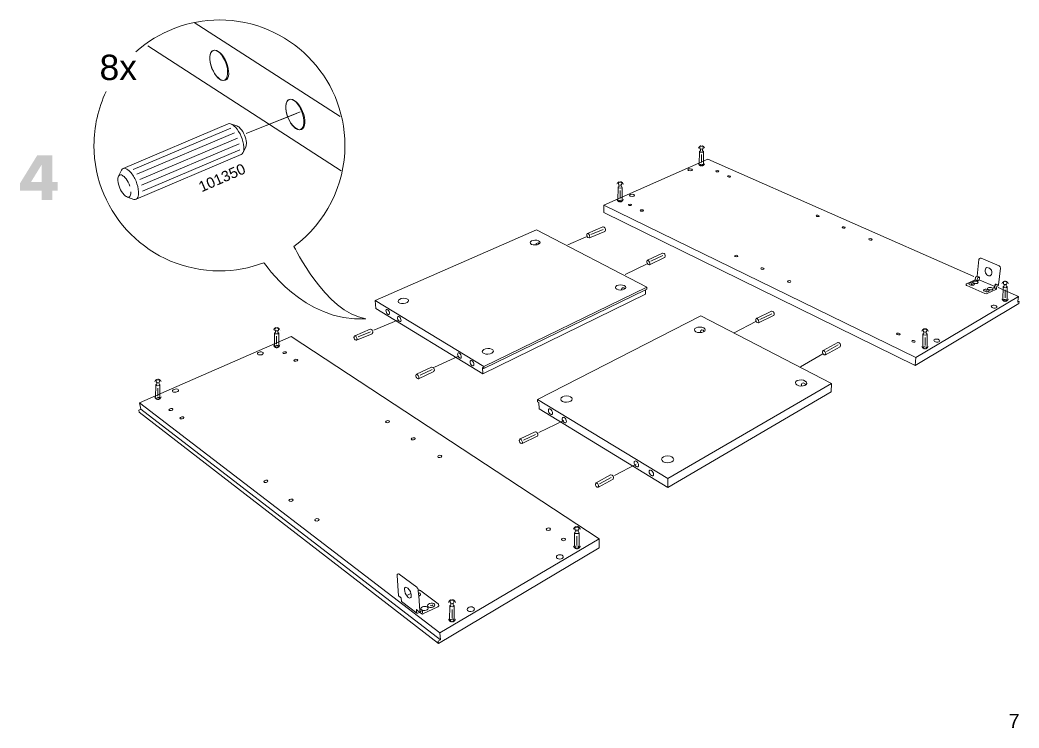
# Model space of a CAD drawing. Header units: metres. Extents: x -8.4 to 7.9, y -3.9 to 2.
# Drawn here: x 3.083 to 3.839, y 0.034 to 0.57 of the extents above; entities that cross this region are included whole.
import ezdxf

# ---------------------------------------------------------------- set-up
doc = ezdxf.new("R2010")
doc.units = ezdxf.units.M
doc.header["$MEASUREMENT"] = 0
for name, color, linetype, lineweight in [('PDF5_Geometry_Num_Penna__1', 255, 'Continuous', 18), ('PDF5_Geometry_Num_Penna__7', 7, 'Continuous', 18), ('PDF5_Text_Num_Penna__7', 7, 'Continuous', 18)]:
    doc.layers.add(name, color=color, linetype=linetype, lineweight=lineweight)
doc.styles.add('GENERATED_STYLE_2', font='')
doc.styles.get('GENERATED_STYLE_2').set_extended_font_data('Arial')

msp = doc.modelspace()

# ---------------------------------------------------------------- hatches: boundary and pattern name
at = {"layer": 'PDF5_Geometry_Num_Penna__1', "linetype": 'Continuous', "lineweight": 18}
for points in [[(3.59866, 0.47491, 0.414409), (3.59594, 0.47219)], [(3.60138, 0.47219, 0.414225), (3.59866, 0.47491)], [(3.59594, 0.46147, 0.414614), (3.59866, 0.45875)], [(3.59866, 0.45875, 0.41443), (3.60138, 0.46147)], [(3.53699, 0.4477, 0.414317), (3.53427, 0.44498)], [(3.53971, 0.44498, 0.414544), (3.53699, 0.4477)], [(3.53427, 0.43426, 0.41443), (3.53699, 0.43154)], [(3.53699, 0.43154, 0.414658), (3.53971, 0.43426)], [(3.82851, 0.37237, 0.414317), (3.82579, 0.36965)], [(3.83123, 0.36965, 0.413906), (3.82851, 0.37237)], [(3.82579, 0.35893, 0.414636), (3.82851, 0.35621)], [(3.82851, 0.35621, 0.414225), (3.83123, 0.35893)], [(3.27696, 0.33731, 0.414409), (3.27425, 0.33459)], [(3.27968, 0.33459, 0.414409), (3.27696, 0.33731)], [(3.76786, 0.33645, 0.41443), (3.76513, 0.33373)], [(3.77058, 0.33373, 0.414544), (3.76786, 0.33645)], [(3.27425, 0.32387, 0.414636), (3.27696, 0.32115)], [(3.27696, 0.32115, 0.414636), (3.27968, 0.32387)], [(3.76513, 0.32301, 0.41443), (3.76786, 0.32029)], [(3.76786, 0.32029, 0.414544), (3.77058, 0.32301)], [(3.18706, 0.29812, 0.414636), (3.18434, 0.2954)], [(3.18978, 0.2954, 0.414225), (3.18706, 0.29812)], [(3.18434, 0.28468, 0.414749), (3.18706, 0.28196)], [(3.18706, 0.28196, 0.414339), (3.18978, 0.28468)], [(3.50427, 0.18665, 0.414246), (3.5013, 0.18368)], [(3.50725, 0.18368, 0.414246), (3.50427, 0.18665)], [(3.5013, 0.17195, 0.414434), (3.50427, 0.16898)], [(3.50427, 0.16898, 0.414434), (3.50725, 0.17195)], [(3.40973, 0.13123, 0.414246), (3.40676, 0.12826)], [(3.41271, 0.12826, 0.414246), (3.40973, 0.13123)], [(3.40676, 0.11653, 0.414246), (3.40973, 0.11356)], [(3.40973, 0.11356, 0.414246), (3.41271, 0.11653)]]:
    msp.add_hatch(color=255, dxfattribs=at).paths.add_polyline_path(points)
at = {"layer": 'PDF5_Geometry_Num_Penna__7', "linetype": 'Continuous', "lineweight": 18}
h = msp.add_hatch(color=7, dxfattribs=at)
h.paths.add_polyline_path([(3.09563, 0.46715), (3.08263, 0.44602), (3.08263, 0.44043), (3.09898, 0.44043), (3.09898, 0.43346), (3.10711, 0.43346), (3.10711, 0.44043), (3.11117, 0.44043), (3.11117, 0.44714), (3.10711, 0.44714), (3.10711, 0.46715)])
h.paths.add_polyline_path([(3.09898, 0.44714), (3.09103, 0.44714), (3.09898, 0.46009)], flags=0)

# ---------------------------------------------------------------- linework, layer by layer
at = {"layer": 'PDF5_Geometry_Num_Penna__1', "color": 255, "linetype": 'Continuous', "lineweight": 18, "flags": 128}
for points in [[(3.29188, 0.49897), (3.25684, 0.48502)], [(3.36917, 0.34281), (3.35048, 0.33495)], [(3.39641, 0.30677), (3.41465, 0.3152)], [(3.49451, 0.26649), (3.47547, 0.25729)], [(3.53281, 0.22475), (3.54903, 0.23348)]]:
    msp.add_lwpolyline(points, dxfattribs=at)
at = {"layer": 'PDF5_Geometry_Num_Penna__7', "color": 7, "linetype": 'Continuous', "lineweight": 18, "flags": 128}
for points in [[(3.29004, 0.39831, 0.23854), (3.32863, 0.47475, 0.414208), (3.23365, 0.56973, 0.185132), (3.17035, 0.54558)], [(3.14784, 0.51554, 0.111876), (3.13866, 0.47475, 0.414205), (3.23365, 0.37976, 0.09117), (3.26736, 0.38592)], [(3.17054, 0.43399), (3.25019, 0.46785, 0.198835), (3.25143, 0.46912, 0.116328), (3.2521, 0.4735, 0.162376), (3.24569, 0.48859, 0.115958), (3.24205, 0.49117, 0.198375), (3.24028, 0.49116), (3.16063, 0.4573)], [(3.25356, 0.47371, 0.116693), (3.25404, 0.47685, 0.081292), (3.25262, 0.48264, 0.080797), (3.24943, 0.48769, 0.115881), (3.24684, 0.48953)], [(3.15729, 0.45152), (3.15943, 0.45614, -0.399293), (3.16241, 0.45731, -0.116199), (3.16603, 0.45476, -0.080866), (3.17047, 0.44772, -0.08108), (3.17246, 0.43964, -0.116237), (3.17179, 0.43526, -0.399571), (3.16888, 0.43393), (3.16406, 0.43559)], [(3.16583, 0.44378, 0.025033), (3.1652, 0.44548, 0.080714), (3.16202, 0.45053, 0.117238), (3.15943, 0.45236, 0.416012), (3.15724, 0.45142, 0.118075), (3.15678, 0.4483, 0.16235), (3.1614, 0.43745, 0.117267), (3.16398, 0.43562, 0.413327), (3.16615, 0.43654, 0.11705), (3.16663, 0.43968)], [(3.51229, 0.40814), (3.52396, 0.41308, -0.200259), (3.5242, 0.41308), (3.52491, 0.41284)], [(3.52558, 0.40983), (3.5259, 0.41051, 0.106457), (3.52597, 0.41097, 0.167066), (3.52531, 0.41252)], [(3.51211, 0.40797), (3.5118, 0.40728, 0.104622), (3.51172, 0.40682, 0.080613), (3.51193, 0.40597, 0.088373), (3.5124, 0.40523, 0.127018), (3.51278, 0.40496), (3.51349, 0.40472)], [(3.51373, 0.40472, 0.19531), (3.51391, 0.4049, 0.116545), (3.51401, 0.40555, 0.077082), (3.51373, 0.40673, 0.077403), (3.51308, 0.40776)], [(3.55751, 0.38763), (3.55722, 0.38693, 0.105878), (3.55716, 0.38647, 0.07826), (3.5574, 0.38563, 0.089293), (3.5579, 0.38491, 0.13131), (3.5583, 0.38465), (3.55901, 0.38444)], [(3.55767, 0.38781), (3.56913, 0.39323, -0.199782), (3.56937, 0.39325), (3.57009, 0.39303, -0.115827), (3.57048, 0.39278, -0.088667), (3.57098, 0.39206, -0.090126), (3.57123, 0.39121, -0.116386), (3.57117, 0.39074), (3.57088, 0.39005)], [(3.55943, 0.38465, 0.114422), (3.55951, 0.38529, 0.160124), (3.55848, 0.38747, 0.112546), (3.55793, 0.38783, 0.205235), (3.55767, 0.38781)], [(3.8234, 0.3692), (3.82491, 0.38192, 0.311045), (3.82399, 0.38357), (3.8103, 0.38935)], [(3.81552, 0.37615), (3.8158, 0.37606), (3.81605, 0.37599), (3.81631, 0.37595), (3.81657, 0.37594), (3.81682, 0.37597), (3.81706, 0.37603), (3.81729, 0.37612), (3.8175, 0.37623, 0.678985), (3.81468, 0.38221)], [(3.82155, 0.36571), (3.81501, 0.36261, -0.182131), (3.81311, 0.36267), (3.79949, 0.3686), (3.79934, 0.36867), (3.79921, 0.36876), (3.79911, 0.36885), (3.79904, 0.36894), (3.799, 0.36904), (3.79899, 0.36912)], [(3.80478, 0.36907), (3.80463, 0.36901), (3.80446, 0.36895), (3.80428, 0.36891, -0.139776), (3.80186, 0.36915)], [(3.8077, 0.37044), (3.80755, 0.37038), (3.80738, 0.37032), (3.80722, 0.37028, -0.142303), (3.80478, 0.37053)], [(3.81597, 0.36421), (3.81581, 0.36414), (3.81564, 0.36409), (3.81545, 0.36405, -0.147837), (3.81303, 0.36431)], [(3.8189, 0.36559), (3.81874, 0.36553), (3.81857, 0.36547), (3.81838, 0.36543, -0.137), (3.81595, 0.36569)], [(3.64018, 0.34383), (3.65163, 0.34925, -0.204141), (3.65188, 0.34926), (3.65259, 0.34905)], [(3.65339, 0.34607), (3.65368, 0.34676, 0.116016), (3.65373, 0.34723, 0.088236), (3.65349, 0.34807, 0.086074), (3.65299, 0.3488)], [(3.64041, 0.34093, -0.090022), (3.63991, 0.34165, -0.078981), (3.63966, 0.34249, -0.106182), (3.63972, 0.34296), (3.64001, 0.34365)], [(3.64193, 0.34066, 0.114557), (3.64201, 0.34131, 0.078068), (3.64167, 0.34248, 0.07714), (3.64098, 0.34349, 0.114112), (3.64043, 0.34384, 0.213813), (3.64018, 0.34383)], [(3.33606, 0.3307), (3.34773, 0.33563, -0.201403), (3.34798, 0.33564), (3.34868, 0.3354)], [(3.34935, 0.33239), (3.34967, 0.33306, 0.113516), (3.34975, 0.33353, 0.08689), (3.34953, 0.33439, 0.084481), (3.34907, 0.33513)], [(3.33549, 0.32938, -0.104622), (3.33557, 0.32985), (3.33589, 0.33052)], [(3.3357, 0.32853, 0.088373), (3.33617, 0.32779, 0.127018), (3.33656, 0.32752), (3.33726, 0.32727)], [(3.33769, 0.32746, 0.118303), (3.33779, 0.32811, 0.0771), (3.3375, 0.32929, 0.077403), (3.33685, 0.33032)], [(3.69065, 0.3194), (3.70173, 0.32554, -0.208767), (3.70197, 0.32557), (3.7027, 0.3254)], [(3.69106, 0.31652, -0.08947), (3.69052, 0.31721, -0.080518), (3.69022, 0.31803, -0.103557), (3.69025, 0.31851), (3.69049, 0.31921)], [(3.6926, 0.31635, 0.116247), (3.69264, 0.317, 0.075931), (3.69223, 0.31815, 0.077356), (3.69147, 0.31911, 0.116954), (3.6909, 0.31943, 0.213811), (3.69065, 0.3194)], [(3.70369, 0.32248), (3.70393, 0.32319, 0.113429), (3.70396, 0.32366, 0.086736), (3.70366, 0.32448, 0.084983), (3.70312, 0.32517)], [(3.38283, 0.30147), (3.39428, 0.3069, -0.204141), (3.39453, 0.30691), (3.39524, 0.3067)], [(3.39604, 0.30372), (3.39633, 0.30441, 0.115748), (3.39638, 0.30488, 0.088692), (3.39614, 0.30572, 0.087944), (3.39564, 0.30644)], [(3.38306, 0.29858, -0.088015), (3.38256, 0.2993, -0.077926), (3.38231, 0.30014, -0.103474), (3.38237, 0.30061), (3.38266, 0.3013)], [(3.38459, 0.29831, 0.114361), (3.38466, 0.29896, 0.077816), (3.38433, 0.30013, 0.078365), (3.38364, 0.30114, 0.115768), (3.38308, 0.30149, 0.213813), (3.38283, 0.30147)], [(3.4612, 0.25247), (3.47265, 0.25789, -0.213745), (3.4729, 0.25791), (3.47361, 0.25769)], [(3.47441, 0.25471), (3.47469, 0.2554, 0.118946), (3.47475, 0.25588, 0.088424), (3.47451, 0.25672, 0.088472), (3.47401, 0.25744)], [(3.46143, 0.24957, -0.089582), (3.46093, 0.25029, -0.081037), (3.46068, 0.25113, -0.106213), (3.46074, 0.25161), (3.46103, 0.25229)], [(3.46295, 0.24931, 0.114671), (3.46303, 0.24995, 0.161415), (3.462, 0.25213, 0.113061), (3.46145, 0.25249)], [(3.51876, 0.21918), (3.52984, 0.22532, -0.201164), (3.53009, 0.22535), (3.53081, 0.22518, -0.118213), (3.53123, 0.22495, -0.082617), (3.53177, 0.22427, -0.0854), (3.53207, 0.22344, -0.110553), (3.53204, 0.22297), (3.5318, 0.22226)], [(3.5186, 0.21899), (3.51836, 0.21828, 0.105431), (3.51833, 0.21781, 0.080208), (3.51863, 0.21699, 0.089141), (3.51917, 0.2163, 0.126429), (3.51959, 0.21607), (3.52031, 0.2159)], [(3.52055, 0.21593, 0.195828), (3.52071, 0.21613, 0.118072), (3.52075, 0.21679, 0.077218), (3.52034, 0.21793, 0.078335), (3.51959, 0.21889, 0.114105), (3.51901, 0.21921, 0.218415), (3.51876, 0.21918)], [(3.3684, 0.15003), (3.36913, 0.15036), (3.36924, 0.15039), (3.36936, 0.15039), (3.36947, 0.15036), (3.3696, 0.1503), (3.36974, 0.15021), (3.38303, 0.14018, -0.185061), (3.38417, 0.13793), (3.38417, 0.13786)], [(3.37486, 0.14025, -0.268099), (3.37864, 0.13537), (3.37872, 0.13498), (3.37879, 0.1346), (3.37883, 0.13425), (3.37885, 0.13391), (3.37884, 0.13358), (3.37881, 0.13329), (3.37876, 0.13302), (3.37868, 0.13278), (3.37858, 0.13256), (3.37846, 0.13237)]]:
    msp.add_lwpolyline(points, format="xyb", dxfattribs=at)
for points in [[(3.21458, 0.56781), (3.32501, 0.49673)], [(3.17946, 0.55017), (3.32572, 0.45543)], [(3.29473, 0.50011), (3.254, 0.48389)], [(3.16828, 0.45651), (3.24218, 0.48793)], [(3.17117, 0.45289), (3.24507, 0.4843)], [(3.24194, 0.49122), (3.24676, 0.48956)], [(3.17338, 0.44897), (3.24719, 0.48035)], [(3.17464, 0.44465), (3.24852, 0.47606)], [(3.1753, 0.44008), (3.2492, 0.4715)], [(3.25139, 0.46901), (3.25353, 0.47363)], [(3.5971, 0.47021), (3.59693, 0.46057)], [(3.59732, 0.47353), (3.59734, 0.47252)], [(3.59782, 0.47199), (3.59784, 0.47074)], [(3.59946, 0.47201), (3.59948, 0.47073)], [(3.59995, 0.47252), (3.6, 0.47353)], [(3.60019, 0.47021), (3.60021, 0.46054)], [(3.52456, 0.42954), (3.60353, 0.46429), (3.80489, 0.37539)], [(3.59866, 0.46782), (3.59866, 0.46179)], [(3.53565, 0.44632), (3.53567, 0.44531)], [(3.53828, 0.44531), (3.53833, 0.44632)], [(3.53543, 0.44301), (3.53526, 0.43336)], [(3.53615, 0.44478), (3.53618, 0.44354)], [(3.53699, 0.44062), (3.53699, 0.43458)], [(3.5378, 0.4448), (3.53781, 0.44353)], [(3.53852, 0.44301), (3.53854, 0.43334)], [(3.52456, 0.42954), (3.76085, 0.31428), (3.83869, 0.36046)], [(3.52456, 0.42954), (3.52458, 0.42392)], [(3.52458, 0.42392), (3.76027, 0.30808)], [(3.5573, 0.36603), (3.55731, 0.36754), (3.47371, 0.41082), (3.35149, 0.35731)], [(3.51373, 0.40472), (3.52541, 0.40966)], [(3.51494, 0.40725), (3.52419, 0.41116)], [(3.51129, 0.40547), (3.49732, 0.39936)], [(3.55926, 0.38446), (3.57072, 0.38988)], [(3.56036, 0.38703), (3.56944, 0.39133)], [(3.80726, 0.37576), (3.8087, 0.38841), (3.80872, 0.38859), (3.80878, 0.38874), (3.80885, 0.38888), (3.80895, 0.38901), (3.80906, 0.3891), (3.80918, 0.38918)], [(3.80961, 0.38937), (3.80918, 0.38918)], [(3.81029, 0.38935), (3.81015, 0.3894), (3.81001, 0.38943), (3.80987, 0.38943), (3.80973, 0.38941), (3.80961, 0.38937)], [(3.54081, 0.37705), (3.55692, 0.38491)], [(3.80583, 0.37305), (3.79936, 0.37003)], [(3.80824, 0.37473), (3.80755, 0.3744), (3.80739, 0.373), (3.80735, 0.37284), (3.8073, 0.37268), (3.80724, 0.37252), (3.80717, 0.37256), (3.80714, 0.37262), (3.80714, 0.37268), (3.80716, 0.37273), (3.80722, 0.37276), (3.80688, 0.3726), (3.80583, 0.37305)], [(3.80593, 0.37326), (3.80591, 0.37318), (3.80588, 0.37312), (3.80583, 0.37305)], [(3.80606, 0.37446), (3.80593, 0.37326)], [(3.80671, 0.37551), (3.8066, 0.37545), (3.80649, 0.37535), (3.80639, 0.37523), (3.80629, 0.37509), (3.80621, 0.37495), (3.80614, 0.37478), (3.80609, 0.37462), (3.80606, 0.37446)], [(3.80726, 0.37576), (3.80671, 0.37551)], [(3.80722, 0.37276), (3.8072, 0.37254)], [(3.80724, 0.37252), (3.80727, 0.3725), (3.8073, 0.37248), (3.80747, 0.37241)], [(3.80831, 0.37532), (3.80726, 0.37576)], [(3.80747, 0.37241), (3.80757, 0.37238), (3.80768, 0.37235), (3.8078, 0.37234), (3.80791, 0.37234), (3.80801, 0.37236), (3.80809, 0.37239), (3.80878, 0.37271)], [(3.80824, 0.37473), (3.80833, 0.37478), (3.80841, 0.37486), (3.80849, 0.37495), (3.80857, 0.37507)], [(3.80864, 0.37518), (3.80854, 0.3752), (3.80847, 0.37519), (3.80839, 0.37516), (3.80833, 0.3751), (3.80829, 0.37501), (3.80826, 0.37493), (3.80831, 0.37532)], [(3.80857, 0.37507), (3.80858, 0.37509), (3.80859, 0.3751), (3.8086, 0.37512), (3.80861, 0.37514), (3.80862, 0.37516), (3.80864, 0.37518), (3.80865, 0.37517)], [(3.80913, 0.37455), (3.80913, 0.37466), (3.8091, 0.37476), (3.80906, 0.37487), (3.80899, 0.37497), (3.80892, 0.37504), (3.80882, 0.37509), (3.80865, 0.37517)], [(3.80913, 0.37456), (3.80895, 0.37297), (3.80892, 0.3729), (3.80889, 0.37282), (3.80884, 0.37275), (3.80878, 0.37271)], [(3.8207, 0.36791), (3.80894, 0.37297)], [(3.82717, 0.37099), (3.82719, 0.36998)], [(3.8298, 0.36998), (3.82985, 0.37099)], [(3.43386, 0.30745), (3.55731, 0.36754)], [(3.43393, 0.30587), (3.55622, 0.3655)], [(3.53817, 0.36559), (3.53817, 0.36563), (3.53816, 0.36566), (3.53816, 0.3657), (3.53816, 0.36573), (3.53816, 0.36577), (3.53816, 0.3658)], [(3.55619, 0.36207), (3.55622, 0.3655)], [(3.55622, 0.3655), (3.5573, 0.36603)], [(3.79899, 0.36912), (3.79906, 0.36972), (3.79909, 0.3698), (3.79915, 0.36989), (3.79923, 0.36997), (3.79936, 0.37003)], [(3.80273, 0.36986), (3.80328, 0.36944), (3.80384, 0.36979)], [(3.81382, 0.36498), (3.81437, 0.36456), (3.81493, 0.36491)], [(3.82004, 0.36699), (3.81996, 0.36703), (3.8199, 0.36707), (3.81987, 0.36713), (3.81987, 0.36718), (3.8199, 0.36723), (3.81996, 0.36726)], [(3.81996, 0.36726), (3.81994, 0.36705)], [(3.82066, 0.3676), (3.81996, 0.36726)], [(3.82031, 0.36687), (3.82027, 0.36689), (3.82021, 0.36691), (3.82004, 0.36699)], [(3.82031, 0.36687), (3.82044, 0.36684), (3.82056, 0.36684), (3.82053, 0.36678), (3.8205, 0.36672)], [(3.8205, 0.36672), (3.82155, 0.36627)], [(3.82137, 0.36919), (3.82126, 0.36912), (3.82115, 0.36903), (3.82105, 0.36891), (3.82095, 0.36877), (3.82087, 0.36862), (3.8208, 0.36847), (3.82076, 0.3683), (3.82073, 0.36814), (3.82059, 0.36701)], [(3.82143, 0.36967), (3.82141, 0.36968), (3.82131, 0.36971), (3.82122, 0.36971), (3.82114, 0.36967), (3.82107, 0.36961), (3.82103, 0.36953), (3.821, 0.36944), (3.82091, 0.36871)], [(3.82181, 0.3694), (3.82137, 0.36919)], [(3.82143, 0.36963), (3.82143, 0.36965), (3.82143, 0.36967), (3.82158, 0.3696)], [(3.82155, 0.36571), (3.82165, 0.36581), (3.82175, 0.36592), (3.82185, 0.36606), (3.82192, 0.3662), (3.82198, 0.36637), (3.82203, 0.36652), (3.82206, 0.36667), (3.82221, 0.36797)], [(3.82158, 0.3696), (3.82166, 0.36956), (3.82174, 0.36949), (3.82181, 0.3694)], [(3.82185, 0.36942), (3.82189, 0.36944), (3.82191, 0.36948), (3.82194, 0.36952), (3.82194, 0.36957), (3.823, 0.36912)], [(3.82292, 0.3684), (3.8223, 0.36812), (3.82228, 0.3681), (3.82224, 0.36806), (3.82222, 0.36801), (3.82221, 0.36797)], [(3.82292, 0.3684), (3.82301, 0.36847), (3.8231, 0.36855), (3.82319, 0.36866), (3.82326, 0.36879), (3.82333, 0.36892), (3.82338, 0.36906), (3.8234, 0.3692)], [(3.82321, 0.3673), (3.83869, 0.36046)], [(3.82695, 0.36767), (3.82678, 0.35803)], [(3.82767, 0.36945), (3.8277, 0.36821)], [(3.82851, 0.36529), (3.82851, 0.35925)], [(3.82932, 0.36947), (3.82933, 0.36819)], [(3.83004, 0.36767), (3.83007, 0.35801)], [(3.35149, 0.35731), (3.35198, 0.35123), (3.43309, 0.30177), (3.55619, 0.36207)], [(3.35149, 0.35731), (3.43386, 0.30745)], [(3.83824, 0.35686), (3.83812, 0.35598)], [(3.83812, 0.35598), (3.83902, 0.35651)], [(3.83869, 0.36046), (3.83824, 0.35686)], [(3.83824, 0.35686), (3.83901, 0.35651)], [(3.83902, 0.35651), (3.83883, 0.35502)], [(3.76027, 0.30808), (3.83883, 0.35502)], [(3.36917, 0.34281), (3.35048, 0.33495)], [(3.59815, 0.3458), (3.47437, 0.28231), (3.47442, 0.28071)], [(3.69668, 0.28815), (3.69712, 0.29453), (3.59815, 0.3458)], [(3.63975, 0.34131), (3.62347, 0.33296)], [(3.64081, 0.34067), (3.64152, 0.34046)], [(3.64176, 0.34047), (3.65322, 0.34589)], [(3.64286, 0.34305), (3.65194, 0.34734)], [(3.27562, 0.33593), (3.27565, 0.33492)], [(3.27613, 0.3344), (3.27615, 0.33315)], [(3.27777, 0.33441), (3.27779, 0.33314)], [(3.27826, 0.33492), (3.27831, 0.33593)], [(3.33871, 0.32981), (3.34796, 0.33372)], [(3.59804, 0.33332), (3.59801, 0.33342), (3.59799, 0.33349), (3.59798, 0.33356), (3.59797, 0.33364), (3.59797, 0.33371), (3.59797, 0.3338)], [(3.76651, 0.33507), (3.76654, 0.33406)], [(3.76702, 0.33353), (3.76704, 0.33228)], [(3.76866, 0.33355), (3.76868, 0.33227)], [(3.76915, 0.33406), (3.7692, 0.33507)], [(3.52123, 0.17003), (3.52118, 0.17685), (3.28807, 0.33), (3.17324, 0.27975)], [(3.27541, 0.33262), (3.27524, 0.32297)], [(3.27696, 0.33023), (3.27696, 0.32419)], [(3.27849, 0.33262), (3.27852, 0.32295)], [(3.3375, 0.32728), (3.34918, 0.33222)], [(3.7663, 0.33175), (3.76613, 0.32211)], [(3.76786, 0.32936), (3.76786, 0.32333)], [(3.76939, 0.33175), (3.76941, 0.32208)], [(3.69244, 0.31615), (3.70353, 0.32229)], [(3.69338, 0.31879), (3.70216, 0.32366)], [(3.39641, 0.30677), (3.41465, 0.3152)], [(3.67358, 0.30722), (3.69044, 0.31701)], [(3.69148, 0.31629), (3.6922, 0.31612)], [(3.76085, 0.31428), (3.76027, 0.30808)], [(3.38441, 0.29812), (3.39587, 0.30354)], [(3.38551, 0.3007), (3.39459, 0.30499)], [(3.43309, 0.30177), (3.43287, 0.30652), (3.43393, 0.30587)], [(3.43386, 0.30745), (3.43393, 0.30587)], [(3.18572, 0.29674), (3.18575, 0.29573)], [(3.18622, 0.2952), (3.18625, 0.29395)], [(3.18787, 0.29522), (3.18789, 0.29394)], [(3.18836, 0.29573), (3.1884, 0.29674)], [(3.38346, 0.29832), (3.38417, 0.29811)], [(3.18551, 0.29342), (3.18534, 0.28378)], [(3.18706, 0.29103), (3.18706, 0.285)], [(3.1886, 0.29342), (3.18862, 0.28375)], [(3.47437, 0.28231), (3.57316, 0.22248), (3.69712, 0.29453)], [(3.69668, 0.28815), (3.57306, 0.21579), (3.47568, 0.2752), (3.47553, 0.28002)], [(3.67454, 0.29286), (3.67448, 0.29301), (3.67442, 0.29313), (3.67439, 0.29326), (3.67437, 0.29339), (3.67436, 0.29352), (3.67436, 0.29366)], [(3.47553, 0.28002), (3.47442, 0.28071)], [(3.174, 0.27495), (3.17252, 0.27429)], [(3.17252, 0.27429), (3.17277, 0.27269)], [(3.17277, 0.27269), (3.39946, 0.09762), (3.52123, 0.17003)], [(3.52118, 0.17685), (3.40057, 0.10564), (3.17324, 0.27975)], [(3.17324, 0.27975), (3.174, 0.27495)], [(3.40092, 0.10032), (3.174, 0.27495)], [(3.49451, 0.26649), (3.47547, 0.25729)], [(3.46278, 0.24911), (3.47424, 0.25454)], [(3.46388, 0.25169), (3.47296, 0.25599)], [(3.46183, 0.24931), (3.46254, 0.2491)], [(3.53281, 0.22475), (3.54903, 0.23348)], [(3.52055, 0.21593), (3.53164, 0.22207)], [(3.52149, 0.21857), (3.53027, 0.22344)], [(3.57316, 0.22248), (3.57306, 0.21579)], [(3.50281, 0.18514), (3.50283, 0.18403)], [(3.50336, 0.18346), (3.50338, 0.1821)], [(3.50516, 0.18348), (3.50518, 0.18208)], [(3.50569, 0.18403), (3.50574, 0.18514)], [(3.50257, 0.18151), (3.50239, 0.17097)], [(3.50427, 0.1789), (3.50427, 0.1723)], [(3.50595, 0.18151), (3.50598, 0.17094)], [(3.36811, 0.14918), (3.36811, 0.14939), (3.36812, 0.14957), (3.36816, 0.14973), (3.36822, 0.14986), (3.36829, 0.14997), (3.3684, 0.15003)], [(3.36932, 0.13376), (3.36811, 0.14918)], [(3.38603, 0.13757), (3.38586, 0.13767), (3.38567, 0.13776), (3.38545, 0.13784), (3.38521, 0.13789), (3.38495, 0.13791), (3.3847, 0.13792), (3.38444, 0.1379), (3.38417, 0.13786), (3.38439, 0.13498)], [(3.38603, 0.13757), (3.39928, 0.12756)], [(3.3695, 0.1334), (3.36941, 0.13349), (3.36936, 0.13362), (3.36932, 0.13376)], [(3.37051, 0.13262), (3.3695, 0.1334)], [(3.37055, 0.13259), (3.37066, 0.13256), (3.37077, 0.13254), (3.3709, 0.13255), (3.37099, 0.13243), (3.37107, 0.13231), (3.37114, 0.13215), (3.37118, 0.132), (3.37121, 0.13187)], [(3.37143, 0.12967), (3.37137, 0.12972), (3.37121, 0.13187)], [(3.38311, 0.12063), (3.37159, 0.12946), (3.3715, 0.12956), (3.37143, 0.12967)], [(3.37608, 0.13418), (3.37864, 0.13537)], [(3.38439, 0.13498), (3.38449, 0.1336)], [(3.38449, 0.1336), (3.3853, 0.12242)], [(3.40827, 0.12972), (3.40829, 0.12862)], [(3.41115, 0.12862), (3.4112, 0.12972)], [(3.38303, 0.12325), (3.38295, 0.1233), (3.38287, 0.12332), (3.3828, 0.1233), (3.38275, 0.12324), (3.38273, 0.12315), (3.38273, 0.12303), (3.38289, 0.12087)], [(3.38372, 0.1225), (3.38367, 0.12254), (3.38362, 0.1226), (3.38355, 0.1227), (3.38346, 0.12282), (3.38338, 0.12293), (3.3833, 0.12303), (3.38321, 0.12313), (3.38303, 0.12325)], [(3.38372, 0.1225), (3.38475, 0.12171)], [(3.38392, 0.12061), (3.38514, 0.12119)], [(3.38569, 0.12126), (3.38555, 0.12127), (3.38541, 0.12126), (3.38526, 0.12123), (3.38514, 0.12119)], [(3.38526, 0.12367), (3.38544, 0.12373), (3.38561, 0.12378), (3.38578, 0.12376), (3.38593, 0.12373), (3.38606, 0.12365)], [(3.38658, 0.12228), (3.38536, 0.1217)], [(3.38592, 0.12087), (3.38582, 0.12097), (3.38574, 0.12111), (3.38569, 0.12126)], [(3.38606, 0.12365), (3.38709, 0.12287)], [(3.38733, 0.12239), (3.38744, 0.12091)], [(3.38751, 0.11998), (3.39891, 0.12538), (3.39911, 0.12548), (3.39927, 0.1256), (3.39942, 0.12574), (3.39953, 0.12587), (3.39961, 0.12602), (3.39965, 0.12616), (3.39966, 0.12631)], [(3.39321, 0.12664), (3.39439, 0.12605), (3.39515, 0.1269)], [(3.39928, 0.12756), (3.39942, 0.12744), (3.39951, 0.12731), (3.39958, 0.12717), (3.39961, 0.12703)], [(3.39961, 0.12703), (3.39966, 0.12631)], [(3.40803, 0.12609), (3.40785, 0.11555)], [(3.40882, 0.12804), (3.40884, 0.12668)], [(3.40973, 0.12348), (3.40973, 0.11688)], [(3.41062, 0.12806), (3.41064, 0.12666)], [(3.41141, 0.12609), (3.41144, 0.11552)], [(3.38289, 0.12087), (3.38292, 0.12089), (3.38299, 0.12074), (3.38311, 0.12063)], [(3.38311, 0.12063), (3.38324, 0.12055), (3.38339, 0.12051), (3.38355, 0.12051), (3.38374, 0.12054), (3.38392, 0.1206)], [(3.38592, 0.12087), (3.38694, 0.12008)], [(3.38751, 0.11998), (3.38735, 0.11996), (3.3872, 0.11997), (3.38706, 0.12001), (3.38694, 0.12008)], [(3.40057, 0.10564), (3.40092, 0.10032), (3.39934, 0.09939)], [(3.39934, 0.09939), (3.39946, 0.09762)]]:
    msp.add_lwpolyline(points, dxfattribs=at)
for points in [[(3.82058, 0.36693), (3.82057, 0.36688)], [(3.37055, 0.13259), (3.37054, 0.13261), (3.37053, 0.13261), (3.37052, 0.13261)], [(3.37083, 0.1326), (3.37087, 0.13258)]]:
    msp.add_lwpolyline(points, close=True, dxfattribs=at)
at = {"layer": 'PDF5_Geometry_Num_Penna__7', "color": 7, "linetype": 'Continuous', "lineweight": 18}
for centre, radius, start, end in [((3.5974, 0.46019), 0.000443, 166.67856, 179.49898), ((3.47456, 0.39976), 0.00119, 39.79414, 184.83963), ((3.53926, 0.36573), 0.00131, 29.8532, 182.76664), ((3.82723, 0.35765), 0.00042, 166.31819, 179.64881), ((3.59917, 0.33361), 0.00142, 20.39395, 178.76177), ((3.27569, 0.32259), 0.00043, 166.47778, 179.48922), ((3.76657, 0.32173), 0.00042, 166.31819, 179.64881), ((3.67571, 0.29329), 0.00161, 11.02275, 173.59062), ((3.18581, 0.2834), 0.000446, 166.72314, 179.65876), ((3.50285, 0.17056), 0.000441, 165.83166, 179.9183), ((3.40829, 0.11514), 0.00042, 165.48648, 180.06489)]:
    msp.add_arc(centre, radius, start, end, dxfattribs=at)
for centre, major_axis, ratio in [((3.23349, 0.53537), (-0.00462, 0.01126), 0.486996), ((3.2331, 0.53537), (-0.00425, 0.01131), 0.46768), ((3.29106, 0.4982), (-0.00474, 0.01132), 0.48834), ((3.29069, 0.4982), (-0.00438, 0.01137), 0.470142), ((3.59008, 0.4563), (-0.00183, 0.00003), 0.448425), ((3.59861, 0.46006), (-0.000952, 0.000016), 0.444202), ((3.61058, 0.4552), (-0.00114, 0.00003), 0.45115), ((3.61951, 0.45122), (-0.00116, 0.00003), 0.444442), ((3.53694, 0.43285), (-0.000989, 0.000003), 0.463207), ((3.54604, 0.43687), (-0.00189, 0.00001), 0.457459), ((3.54452, 0.42973), (-0.00119, 0), 0.461399), ((3.55338, 0.42546), (-0.0012, 0), 0.468925), ((3.68654, 0.42138), (-0.00121, 0.00007), 0.462809), ((3.70629, 0.41258), (-0.00122, 0.00008), 0.471003), ((3.47259, 0.40119), (0.00377, 0.0001), 0.478487), ((3.72652, 0.40357), (-0.00125, 0.00009), 0.467464), ((3.62496, 0.39102), (-0.00126, 0.00005), 0.484672), ((3.64476, 0.38149), (-0.00127, 0.00005), 0.486334), ((3.66507, 0.37172), (-0.00129, 0.00007), 0.495275), ((3.53736, 0.36721), (0.00393, 0), 0.502615), ((3.37286, 0.35699), (0.00401, 0.00029), 0.500635), ((3.82853, 0.35761), (-0.00111, 0.00014), 0.489179), ((3.36105, 0.34861), (-0.00088, 0.00195), 0.501058), ((3.82017, 0.35267), (-0.00214, 0.00025), 0.491168), ((3.36981, 0.34328), (-0.00089, 0.00195), 0.504648), ((3.59735, 0.33512), (-0.00409, 0.00011), 0.522528), ((3.74771, 0.33195), (-0.00136, 0.00012), 0.510407), ((3.75912, 0.32646), (-0.00137, 0.00013), 0.515481), ((3.77676, 0.32703), (-0.0022, 0.00023), 0.509785), ((3.26462, 0.31726), (0.00225, 0.00027), 0.51111), ((3.27697, 0.32268), (0.00116, 0.00014), 0.509675), ((3.28294, 0.31784), (0.0014, 0.00016), 0.513758), ((3.41536, 0.31561), (-0.00095, 0.002), 0.522682), ((3.43686, 0.31886), (0.00418, 0.0002), 0.528631), ((3.76775, 0.3217), (-0.00115, 0.00012), 0.517805), ((3.29149, 0.31212), (0.00141, 0.00016), 0.521157), ((3.42485, 0.30985), (-0.00097, 0.00202), 0.5256), ((3.674, 0.29488), (-0.0043, 0.00028), 0.541981), ((3.20039, 0.28907), (0.00233, 0.00036), 0.519429), ((3.18703, 0.2832), (0.00122, 0.0002), 0.520424), ((3.49645, 0.28272), (0.00435, 0.0001), 0.554503), ((3.19687, 0.27477), (0.00148, 0.00024), 0.527115), ((3.48428, 0.27313), (-0.00106, 0.00208), 0.544675), ((3.20524, 0.26845), (0.00149, 0.00024), 0.532178), ((3.36097, 0.26561), (0.00148, 0.00014), 0.555093), ((3.49472, 0.26679), (-0.00108, 0.00208), 0.548346), ((3.3804, 0.25262), (0.0015, 0.00012), 0.564529), ((3.40039, 0.23924), (0.00151, 0.00011), 0.580286), ((3.54924, 0.23364), (-0.0012, 0.00213), 0.566244), ((3.57297, 0.23708), (-0.00458, 0.00008), 0.583768), ((3.56064, 0.22671), (-0.00122, 0.00214), 0.56757), ((3.26884, 0.22044), (0.00156, 0.00022), 0.571565), ((3.28785, 0.20609), (0.00158, 0.00023), 0.583089), ((3.30745, 0.1913), (0.00161, 0.00021), 0.592087), ((3.48266, 0.18417), (0.0016, 0.00006), 0.617825), ((3.49413, 0.17649), (0.00162, 0.00005), 0.61897), ((3.50421, 0.17075), (0.00135, 0.00003), 0.629319), ((3.49134, 0.16319), (0.00262, 0.00009), 0.629259), ((3.39398, 0.12653), (0.00277, 0.00025), 0.574971), ((3.42394, 0.12355), (0.00272, 0.00022), 0.649477), ((3.40982, 0.11524), (0.00143, 0.00014), 0.654431)]:
    msp.add_ellipse(centre, major_axis=major_axis, ratio=ratio, dxfattribs=at)
for centre, major_axis, ratio, start_param, end_param in [((3.81588, 0.37912), (-0.00145, 0.00299), 0.742143, 6.171573, 8.712913), ((3.80315, 0.36977), (-0.00208, 0.00021), 0.438136, 2.51573, 7.227833), ((3.80608, 0.37114), (-0.00208, 0.0002), 0.434002, 2.503353, 7.224591), ((3.81432, 0.36492), (-0.00209, 0.00022), 0.438237, 2.519919, 7.231564), ((3.81725, 0.3663), (-0.00209, 0.00022), 0.437821, 2.518727, 7.228651), ((3.37625, 0.13616), (-0.0018, 0.00402), 0.44068, 6.073431, 8.751397), ((3.38306, 0.13475), (0.0028, 0.0003), 0.562893, 5.191205, 7.340158), ((3.37563, 0.13805), (-0.00247, 0.00595), 0.371031, 2.584124, 3.326152), ((3.39088, 0.12378), (-0.00477, 0.00021), 0.455596, 5.585652, 6.482193), ((3.38888, 0.12412), (0.00278, 0.00026), 0.576448, 4.020314, 8.411817)]:
    msp.add_ellipse(centre, major_axis=major_axis, ratio=ratio, start_param=start_param, end_param=end_param, dxfattribs=at)
for points in [[(3.24684, 0.48953), (3.24687, 0.48953), (3.24673, 0.48956), (3.24676, 0.48956)], [(3.25353, 0.47363), (3.25356, 0.47363), (3.25354, 0.47371), (3.25356, 0.47371)], [(3.5971, 0.47021), (3.5971, 0.47044), (3.5974, 0.47064), (3.59784, 0.47075)], [(3.59864, 0.46958), (3.59779, 0.46958), (3.5971, 0.46986), (3.5971, 0.47021)], [(3.59866, 0.47415), (3.59792, 0.47415), (3.59732, 0.47387), (3.59732, 0.47353)], [(3.59734, 0.47252), (3.59734, 0.47217), (3.59792, 0.47189), (3.59864, 0.47189)], [(3.59864, 0.47189), (3.59937, 0.47189), (3.59995, 0.47217), (3.59995, 0.47252)], [(3.60017, 0.47012), (3.60007, 0.46982), (3.59942, 0.46958), (3.59864, 0.46958)], [(3.6, 0.47353), (3.6, 0.47387), (3.5994, 0.47415), (3.59866, 0.47415)], [(3.59948, 0.47073), (3.59993, 0.47062), (3.60019, 0.47044), (3.60019, 0.47021)], [(3.60019, 0.47021), (3.60022, 0.47021), (3.60017, 0.47012), (3.60017, 0.47012)], [(3.59863, 0.45936), (3.59771, 0.45936), (3.59696, 0.45973), (3.59695, 0.46019)], [(3.6003, 0.46021), (3.6003, 0.45975), (3.59955, 0.45937), (3.59863, 0.45936)], [(3.53699, 0.44695), (3.53625, 0.44695), (3.53565, 0.44667), (3.53565, 0.44632)], [(3.53833, 0.44632), (3.53833, 0.44667), (3.53773, 0.44695), (3.53699, 0.44695)], [(3.53543, 0.44301), (3.53543, 0.44323), (3.53573, 0.44343), (3.53617, 0.44354)], [(3.53698, 0.44238), (3.53612, 0.44238), (3.53543, 0.44266), (3.53543, 0.44301)], [(3.53567, 0.44531), (3.53567, 0.44496), (3.53626, 0.44468), (3.53698, 0.44468)], [(3.53698, 0.44468), (3.5377, 0.44468), (3.53828, 0.44496), (3.53828, 0.44531)], [(3.53851, 0.44292), (3.5384, 0.44261), (3.53776, 0.44238), (3.53698, 0.44238)], [(3.53781, 0.44353), (3.53826, 0.44341), (3.53852, 0.44323), (3.53852, 0.44301)], [(3.53852, 0.44301), (3.53855, 0.44301), (3.53851, 0.44292), (3.53851, 0.44292)], [(3.53529, 0.43299), (3.53532, 0.43299), (3.53527, 0.43308), (3.5353, 0.43308)], [(3.53696, 0.43216), (3.53604, 0.43215), (3.53529, 0.43252), (3.53529, 0.43299)], [(3.53863, 0.43301), (3.53864, 0.43254), (3.53789, 0.43216), (3.53696, 0.43216)], [(3.52492, 0.41283), (3.52493, 0.41283), (3.52491, 0.41284), (3.52491, 0.41284)], [(3.52529, 0.41257), (3.5252, 0.41268), (3.52507, 0.41277), (3.52492, 0.41283)], [(3.52541, 0.40966), (3.52549, 0.40966), (3.52549, 0.40984), (3.52559, 0.40984)], [(3.5259, 0.41051), (3.5259, 0.41051), (3.5259, 0.41051), (3.5259, 0.41051)], [(3.51229, 0.40814), (3.51237, 0.40814), (3.51202, 0.40796), (3.51211, 0.40796)], [(3.51254, 0.40814), (3.51263, 0.40814), (3.5122, 0.40814), (3.51229, 0.40814)], [(3.51308, 0.40776), (3.51293, 0.40792), (3.51275, 0.40806), (3.51254, 0.40814)], [(3.51349, 0.40472), (3.51358, 0.40472), (3.51365, 0.40472), (3.51373, 0.40472)], [(3.34454, 0.34337), (3.31382, 0.34857), (3.29004, 0.39831), (3.29004, 0.39831)], [(3.26736, 0.38592), (3.26736, 0.38592), (3.29715, 0.34076), (3.34454, 0.34337)], [(3.55767, 0.38781), (3.55775, 0.38781), (3.55742, 0.38763), (3.55751, 0.38763)], [(3.5701, 0.39303), (3.57011, 0.39303), (3.57008, 0.39303), (3.57009, 0.39303)], [(3.57072, 0.38988), (3.57081, 0.38988), (3.5708, 0.39007), (3.57089, 0.39007)], [(3.57117, 0.39074), (3.57118, 0.39074), (3.57118, 0.39075), (3.57118, 0.39075)], [(3.55901, 0.38444), (3.5591, 0.38444), (3.55918, 0.38446), (3.55926, 0.38446)], [(3.55926, 0.38446), (3.55935, 0.38446), (3.55934, 0.38465), (3.55943, 0.38465)], [(3.82851, 0.37162), (3.82777, 0.37162), (3.82717, 0.37134), (3.82717, 0.37099)], [(3.82985, 0.37099), (3.82985, 0.37134), (3.82925, 0.37162), (3.82851, 0.37162)], [(3.82695, 0.36767), (3.82695, 0.3679), (3.82725, 0.3681), (3.82769, 0.36821)], [(3.8285, 0.36704), (3.82764, 0.36704), (3.82695, 0.36733), (3.82695, 0.36767)], [(3.82719, 0.36998), (3.82719, 0.36963), (3.82778, 0.36935), (3.82849, 0.36935)], [(3.82849, 0.36935), (3.82922, 0.36935), (3.8298, 0.36963), (3.8298, 0.36998)], [(3.83003, 0.36759), (3.82993, 0.36728), (3.82928, 0.36704), (3.8285, 0.36704)], [(3.82933, 0.36819), (3.82978, 0.36808), (3.83004, 0.3679), (3.83004, 0.36767)], [(3.83004, 0.36767), (3.83007, 0.36767), (3.83003, 0.36759), (3.83003, 0.36759)], [(3.82848, 0.35683), (3.82756, 0.35682), (3.82681, 0.35719), (3.82681, 0.35766)], [(3.83015, 0.35767), (3.83016, 0.35721), (3.82941, 0.35683), (3.82848, 0.35683)], [(3.6526, 0.34905), (3.65261, 0.34905), (3.65259, 0.34905), (3.65259, 0.34905)], [(3.65299, 0.3488), (3.65288, 0.34891), (3.65275, 0.34899), (3.6526, 0.34905)], [(3.64018, 0.34383), (3.64026, 0.34383), (3.63992, 0.34365), (3.64001, 0.34365)], [(3.64041, 0.34093), (3.64051, 0.34081), (3.64064, 0.34073), (3.64079, 0.34068)], [(3.64152, 0.34046), (3.6416, 0.34046), (3.64168, 0.34047), (3.64176, 0.34047)], [(3.64176, 0.34047), (3.64185, 0.34047), (3.64184, 0.34066), (3.64193, 0.34066)], [(3.65322, 0.34589), (3.65331, 0.34589), (3.6533, 0.34609), (3.65339, 0.34609)], [(3.65368, 0.34676), (3.65368, 0.34676), (3.65368, 0.34677), (3.65368, 0.34677)], [(3.27541, 0.33262), (3.27541, 0.33284), (3.27571, 0.33304), (3.27615, 0.33315)], [(3.27696, 0.33656), (3.27622, 0.33656), (3.27562, 0.33628), (3.27562, 0.33593)], [(3.27565, 0.33492), (3.27565, 0.33457), (3.27623, 0.33429), (3.27695, 0.33429)], [(3.27695, 0.33429), (3.27767, 0.33429), (3.27826, 0.33457), (3.27826, 0.33492)], [(3.27831, 0.33593), (3.27831, 0.33628), (3.27771, 0.33656), (3.27696, 0.33656)], [(3.27779, 0.33314), (3.27824, 0.33303), (3.27849, 0.33284), (3.27849, 0.33262)], [(3.34869, 0.33539), (3.34869, 0.33539), (3.34868, 0.3354), (3.34868, 0.3354)], [(3.34907, 0.33513), (3.34897, 0.33524), (3.34884, 0.33533), (3.34869, 0.33539)], [(3.34967, 0.33306), (3.34967, 0.33306), (3.34967, 0.33307), (3.34967, 0.33307)], [(3.76785, 0.3357), (3.76711, 0.3357), (3.76651, 0.33542), (3.76651, 0.33507)], [(3.76654, 0.33406), (3.76654, 0.33371), (3.76712, 0.33343), (3.76784, 0.33343)], [(3.76784, 0.33343), (3.76857, 0.33343), (3.76915, 0.33371), (3.76915, 0.33406)], [(3.7692, 0.33507), (3.7692, 0.33542), (3.7686, 0.3357), (3.76785, 0.3357)], [(3.27695, 0.33199), (3.2761, 0.33199), (3.27541, 0.33227), (3.27541, 0.33262)], [(3.27848, 0.33253), (3.27838, 0.33222), (3.27773, 0.33199), (3.27695, 0.33199)], [(3.27849, 0.33262), (3.27853, 0.33262), (3.27848, 0.33253), (3.27848, 0.33253)], [(3.33549, 0.32938), (3.33552, 0.32909), (3.33558, 0.3288), (3.3357, 0.32853)], [(3.33606, 0.3307), (3.33614, 0.3307), (3.3358, 0.33052), (3.33588, 0.33052)], [(3.33632, 0.3307), (3.3364, 0.3307), (3.33597, 0.3307), (3.33606, 0.3307)], [(3.33685, 0.33032), (3.3367, 0.33048), (3.33652, 0.33062), (3.33632, 0.3307)], [(3.33726, 0.32727), (3.33735, 0.32727), (3.33742, 0.32728), (3.3375, 0.32728)], [(3.3375, 0.32728), (3.3376, 0.32728), (3.3376, 0.32746), (3.33769, 0.32746)], [(3.34918, 0.33222), (3.34927, 0.33222), (3.34926, 0.3324), (3.34936, 0.3324)], [(3.70272, 0.3254), (3.70272, 0.3254), (3.7027, 0.3254), (3.7027, 0.3254)], [(3.70312, 0.32517), (3.70301, 0.32528), (3.70287, 0.32535), (3.70272, 0.3254)], [(3.7663, 0.33175), (3.7663, 0.33198), (3.7666, 0.33218), (3.76704, 0.33229)], [(3.76784, 0.33112), (3.76699, 0.33112), (3.7663, 0.3314), (3.7663, 0.33175)], [(3.76937, 0.33166), (3.76927, 0.33136), (3.76862, 0.33112), (3.76784, 0.33112)], [(3.76868, 0.33227), (3.76913, 0.33216), (3.76939, 0.33198), (3.76939, 0.33175)], [(3.76939, 0.33175), (3.76942, 0.33175), (3.76937, 0.33166), (3.76937, 0.33166)], [(3.27694, 0.32177), (3.27602, 0.32176), (3.27526, 0.32214), (3.27526, 0.3226)], [(3.27861, 0.32262), (3.27861, 0.32215), (3.27786, 0.32177), (3.27694, 0.32177)], [(3.69065, 0.3194), (3.69073, 0.3194), (3.69041, 0.31921), (3.69049, 0.31921)], [(3.70353, 0.32229), (3.70362, 0.32229), (3.7036, 0.3225), (3.70369, 0.3225)], [(3.70393, 0.32319), (3.70394, 0.32319), (3.70393, 0.3232), (3.70394, 0.3232)], [(3.76783, 0.3209), (3.76691, 0.3209), (3.76615, 0.32127), (3.76615, 0.32173)], [(3.7695, 0.32175), (3.7695, 0.32129), (3.76875, 0.32091), (3.76783, 0.3209)], [(3.69106, 0.31652), (3.69117, 0.31641), (3.69131, 0.31634), (3.69146, 0.31629)], [(3.6922, 0.31612), (3.69229, 0.31612), (3.69236, 0.31615), (3.69244, 0.31615)], [(3.69244, 0.31615), (3.69254, 0.31615), (3.69251, 0.31635), (3.6926, 0.31635)], [(3.39526, 0.30669), (3.39527, 0.30669), (3.39524, 0.3067), (3.39524, 0.3067)], [(3.39564, 0.30644), (3.39554, 0.30656), (3.3954, 0.30664), (3.39526, 0.30669)], [(3.39587, 0.30354), (3.39596, 0.30354), (3.39595, 0.30373), (3.39605, 0.30373)], [(3.39633, 0.30441), (3.39633, 0.30441), (3.39633, 0.30442), (3.39633, 0.30442)], [(3.18706, 0.29737), (3.18632, 0.29737), (3.18572, 0.29708), (3.18572, 0.29674)], [(3.18575, 0.29573), (3.18575, 0.29538), (3.18633, 0.2951), (3.18705, 0.2951)], [(3.18705, 0.2951), (3.18777, 0.2951), (3.18836, 0.29538), (3.18836, 0.29573)], [(3.1884, 0.29674), (3.1884, 0.29708), (3.1878, 0.29737), (3.18706, 0.29737)], [(3.38283, 0.30147), (3.38291, 0.30147), (3.38257, 0.3013), (3.38266, 0.3013)], [(3.38306, 0.29858), (3.38316, 0.29846), (3.3833, 0.29838), (3.38345, 0.29832)], [(3.38417, 0.29811), (3.38426, 0.29811), (3.38433, 0.29812), (3.38441, 0.29812)], [(3.38441, 0.29812), (3.38451, 0.29812), (3.3845, 0.29831), (3.38459, 0.29831)], [(3.18551, 0.29342), (3.18551, 0.29365), (3.1858, 0.29385), (3.18625, 0.29396)], [(3.18705, 0.29279), (3.1862, 0.29279), (3.18551, 0.29307), (3.18551, 0.29342)], [(3.18858, 0.29333), (3.18848, 0.29303), (3.18783, 0.29279), (3.18705, 0.29279)], [(3.18789, 0.29394), (3.18833, 0.29383), (3.1886, 0.29365), (3.1886, 0.29342)], [(3.1886, 0.29342), (3.18862, 0.29342), (3.18858, 0.29333), (3.18858, 0.29333)], [(3.18704, 0.28257), (3.18611, 0.28257), (3.18536, 0.28294), (3.18536, 0.2834)], [(3.18871, 0.28342), (3.18871, 0.28296), (3.18796, 0.28258), (3.18704, 0.28257)], [(3.47362, 0.25769), (3.47363, 0.25769), (3.4736, 0.25769), (3.47361, 0.25769)], [(3.47401, 0.25744), (3.4739, 0.25755), (3.47377, 0.25763), (3.47362, 0.25769)], [(3.4612, 0.25247), (3.46128, 0.25247), (3.46094, 0.25229), (3.46103, 0.25229)], [(3.46145, 0.25249), (3.46153, 0.25249), (3.46111, 0.25247), (3.4612, 0.25247)], [(3.47424, 0.25454), (3.47433, 0.25454), (3.47432, 0.25473), (3.47441, 0.25473)], [(3.4747, 0.2554), (3.4747, 0.2554), (3.4747, 0.25541), (3.4747, 0.25541)], [(3.46143, 0.24957), (3.46153, 0.24946), (3.46166, 0.24937), (3.46181, 0.24932)], [(3.46254, 0.2491), (3.46263, 0.2491), (3.4627, 0.24912), (3.46278, 0.24912)], [(3.46278, 0.24912), (3.46287, 0.24912), (3.46286, 0.24931), (3.46295, 0.24931)], [(3.53083, 0.22518), (3.53084, 0.22518), (3.53081, 0.22518), (3.53081, 0.22518)], [(3.53164, 0.22207), (3.53173, 0.22207), (3.53171, 0.22228), (3.5318, 0.22228)], [(3.53204, 0.22297), (3.53205, 0.22297), (3.53204, 0.22298), (3.53205, 0.22298)], [(3.51876, 0.21918), (3.51884, 0.21918), (3.51851, 0.21899), (3.5186, 0.21899)], [(3.52031, 0.2159), (3.5204, 0.2159), (3.52047, 0.21593), (3.52055, 0.21593)], [(3.50257, 0.18151), (3.50257, 0.18176), (3.5029, 0.18198), (3.50338, 0.1821)], [(3.50427, 0.18583), (3.50346, 0.18583), (3.50281, 0.18552), (3.50281, 0.18514)], [(3.50283, 0.18403), (3.50283, 0.18365), (3.50347, 0.18335), (3.50426, 0.18335)], [(3.50426, 0.18335), (3.50505, 0.18335), (3.50569, 0.18365), (3.50569, 0.18403)], [(3.50574, 0.18514), (3.50574, 0.18552), (3.50509, 0.18583), (3.50427, 0.18583)], [(3.50518, 0.18208), (3.50566, 0.18196), (3.50595, 0.18176), (3.50595, 0.18151)], [(3.50426, 0.18083), (3.50333, 0.18083), (3.50257, 0.18113), (3.50257, 0.18151)], [(3.50593, 0.18142), (3.50582, 0.18109), (3.50511, 0.18083), (3.50426, 0.18083)], [(3.50595, 0.18151), (3.50598, 0.18151), (3.50593, 0.18142), (3.50593, 0.18142)], [(3.50425, 0.16965), (3.50324, 0.16965), (3.50241, 0.17005), (3.50241, 0.17056)], [(3.50607, 0.17058), (3.50607, 0.17007), (3.50526, 0.16966), (3.50425, 0.16965)], [(3.40973, 0.13041), (3.40892, 0.13041), (3.40827, 0.1301), (3.40827, 0.12972)], [(3.40829, 0.12862), (3.40829, 0.12823), (3.40893, 0.12793), (3.40972, 0.12793)], [(3.40972, 0.12793), (3.41051, 0.12793), (3.41115, 0.12823), (3.41115, 0.12862)], [(3.4112, 0.12972), (3.4112, 0.1301), (3.41055, 0.13041), (3.40973, 0.13041)], [(3.40803, 0.12609), (3.40803, 0.12634), (3.40836, 0.12656), (3.40884, 0.12668)], [(3.40972, 0.12541), (3.40879, 0.12541), (3.40803, 0.12571), (3.40803, 0.12609)], [(3.41139, 0.126), (3.41128, 0.12566), (3.41057, 0.12541), (3.40972, 0.12541)], [(3.41064, 0.12666), (3.41112, 0.12654), (3.41141, 0.12634), (3.41141, 0.1261)], [(3.41141, 0.1261), (3.41144, 0.1261), (3.41139, 0.126), (3.41139, 0.126)], [(3.40971, 0.11423), (3.4087, 0.11423), (3.40787, 0.11463), (3.40787, 0.11514)], [(3.41153, 0.11516), (3.41153, 0.11465), (3.41072, 0.11424), (3.40971, 0.11423)]]:
    msp.add_open_spline(points, degree=3, dxfattribs=at)

# ---------------------------------------------------------------- texts
at = {"layer": 'PDF5_Text_Num_Penna__7', "color": 7, "linetype": 'Continuous', "lineweight": 18, "attachment_point": 7, "style": 'GENERATED_STYLE_2'}
for s, insert, char_height in [('\\A1;{\\pql;\\fArial|b0|i0|c0|p34;8x}', (3.14287, 0.52398), 0.0191887), ('\\A1;{\\pql;\\fArial|b0|i0|c0|p34;7}', (3.83113, 0.03363), 0.0106604)]:
    msp.add_mtext(s, dxfattribs=dict(at, insert=insert, char_height=char_height))
at = {"layer": 'PDF5_Text_Num_Penna__7', "color": 7, "linetype": 'Continuous', "lineweight": 18, "insert": (3.22014, 0.43911), "char_height": 0.0079952, "attachment_point": 7, "rotation": 23.5551, "style": 'GENERATED_STYLE_2'}
msp.add_mtext('\\A1;{\\pql;\\fArial|b0|i0|c0|p34;101350}', dxfattribs=at)

doc.saveas('drawing.dxf')
